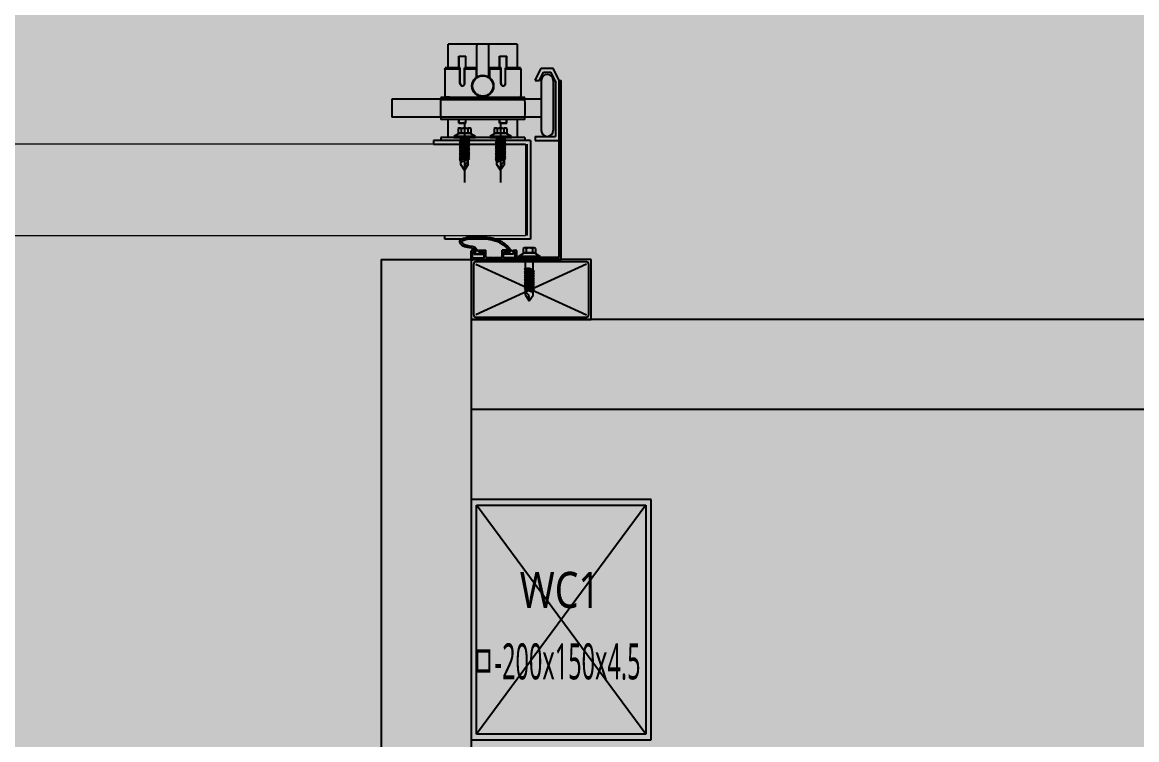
# Model space of a CAD drawing. Header units: millimetres. Extents: x -26983 to 60590, y 825 to 42375.
# Drawn here: x 58086.87 to 58105.03, y 17689.53 to 17701.22 of the extents above; entities that cross this region are included whole.
import ezdxf
from ezdxf.enums import TextEntityAlignment as Align

# ---------------------------------------------------------------- set-up
doc = ezdxf.new("R2010")
doc.units = ezdxf.units.MM
doc.header["$LTSCALE"] = 100
doc.header["$MEASUREMENT"] = 0
doc.header["$PDSIZE"] = -10
doc.layers.get('0').update_dxf_attribs({"linetype": 'CONTINUOUS'})
doc.layers.get('Defpoints').update_dxf_attribs({"color": 171, "linetype": 'CONTINUOUS'})
for name, color, linetype in [('254', 254, 'CONTINUOUS'), ('ELE9', 9, 'CONTINUOUS'), ('FIN(패널-T75 글라스울)', 6, 'CONTINUOUS'), ('h COLUMN', 252, 'CONTINUOUS'), ('OVERHEAD DOOR - 1', 4, 'CONTINUOUS'), ('OVERHEAD DOOR - ETC', 252, 'CONTINUOUS'), ('WC', 2, 'CONTINUOUS')]:
    doc.layers.add(name, color=color, linetype=linetype)
doc.styles.add('TE', font='malgun_0.ttf')

# ---------------------------------------------------------------- blocks, each defined once
blk = doc.blocks.new('*U206')
at = {"color": 0, "linetype": 'ByBlock'}
for p, q in [((100, 75), (-100, 75)), ((-100, 75), (-100, -75)), ((100, -75), (100, 75)), ((-95.5, 70.5), (95.5, 70.5)), ((-95.5, -70.5), (-95.5, 70.5)), ((95.5, 70.5), (95.5, -70.5)), ((95.5, -70.5), (-95.5, -70.5)), ((-100, -75), (100, -75))]:
    blk.add_line(p, q, dxfattribs=at)
at = {"layer": 'Defpoints'}
blk.add_point((0, 0), dxfattribs=at)
blk = doc.blocks.new('WC1')
at = {"layer": 'h COLUMN', "ltscale": 0.1}
for p, q in [((70.5, -95.5), (-70.5, 95.5)), ((70.5, 95.5), (-70.5, -95.5))]:
    blk.add_line(p, q, dxfattribs=at)
at = {"layer": 'h COLUMN', "ltscale": 0.1, "rotation": 90}
blk.add_blockref('*U206', (0, 0), dxfattribs=at)
at = {"layer": 'Defpoints', "style": 'TE'}
for s, width, p in [('WC1', 0.8, (-34.44, 24.8)), ('ㅁ-200x150x4.5', 0.5, (-74.29, -34.76))]:
    blk.add_text(s, height=30, dxfattribs=dict(at, width=width)).set_placement(p, align=Align.MIDDLE_LEFT)
blk = doc.blocks.new('지하2층 WC1 2 배치')
at = {"layer": 'WC'}
blk.add_blockref('WC1', (130100, -77700), dxfattribs=at)
blk = doc.blocks.new('A$Cd9954a8d')
at = {"layer": 'OVERHEAD DOOR - ETC'}
h = blk.add_hatch(color=256, dxfattribs=at)
h.dxf.hatch_style = 1
edge = h.paths.add_edge_path()
edge.add_line((7672.7, 172.9), (7670.7, 172.9))
edge.add_spline(control_points=[(7670.7, 172.9), (7671.02, 172.37), (7671.34, 171.84), (7671.7, 171.4)], knot_values=[0, 0, 0, 0, 1.802776, 1.802776, 1.802776, 1.802776], degree=3, periodic=0)
edge.add_line((7671.7, 171.4), (7671.97, 171.19))
edge.add_line((7671.97, 171.19), (7672.45, 170.46))
edge.add_line((7672.45, 170.46), (7673.32, 170.12))
edge.add_line((7673.32, 170.12), (7674.59, 169.71))
edge.add_spline(control_points=[(7674.59, 169.71), (7678.77, 169.22), (7683.67, 168.64), (7684.67, 162.7), (7680.41, 161.17), (7675.79, 160), (7668.04, 159.59), (7662.42, 160.44), (7658.89, 160.97)], knot_values=[0, 0, 0, 0, 10.510022, 12.30215, 15.888405, 21.408051, 27.790202, 38.523805, 38.523805, 38.523805, 38.523805], degree=3, periodic=0)
edge.add_spline(control_points=[(7658.89, 160.97), (7658.87, 160.97), (7655.66, 161.63), (7648.12, 163.96), (7643.1, 169.7), (7640.3, 172.9)], knot_values=[81.368069, 81.368069, 81.368069, 81.368069, 81.427954, 91.382666, 103.911951, 103.911951, 103.911951, 103.911951], degree=3, periodic=0)
edge.add_line((7640.3, 172.9), (7639.7, 172.9))
edge.add_line((7639.7, 172.9), (7639.7, 174.9))
edge.add_line((7639.7, 174.9), (7647.7, 174.9))
edge.add_line((7647.7, 174.9), (7647.7, 172.9))
edge.add_line((7647.7, 172.9), (7642.29, 172.9))
edge.add_spline(control_points=[(7642.29, 172.9), (7642.63, 172.52), (7642.96, 172.14), (7643.3, 171.77)], knot_values=[101.110526, 101.110526, 101.110526, 101.110526, 102.614786, 102.614786, 102.614786, 102.614786], degree=3, periodic=0)
edge.add_line((7643.3, 171.77), (7643.3, 171.4))
edge.add_line((7643.3, 171.4), (7643.64, 171.4))
edge.add_spline(control_points=[(7643.64, 171.4), (7643.73, 171.29), (7643.83, 171.19), (7645.02, 169.9), (7646.13, 168.78), (7647.89, 167.29), (7648.49, 166.82), (7649.72, 165.96), (7650.36, 165.57), (7652.61, 164.36), (7654.36, 163.69), (7657.05, 162.92), (7657.96, 162.7), (7658.96, 162.48), (7659.05, 162.46), (7659.15, 162.44)], knot_values=[81.408921, 81.408921, 81.408921, 81.408921, 81.846453, 81.846453, 86.724969, 86.724969, 89.164228, 89.164228, 91.603486, 91.603486, 97.394899, 97.394899, 100.290605, 100.290605, 100.605478, 100.605478, 100.605478, 100.605478], degree=3, periodic=0)
edge.add_spline(control_points=[(7659.15, 162.44), (7659.95, 162.28), (7660.75, 162.14), (7662.71, 161.84), (7663.88, 161.71), (7665.67, 161.55), (7666.28, 161.51), (7666.9, 161.47)], knot_values=[72.981686, 72.981686, 72.981686, 72.981686, 75.56252, 75.56252, 79.405214, 79.405214, 81.408921, 81.408921, 81.408921, 81.408921], degree=3, periodic=0)
edge.add_spline(control_points=[(7666.9, 161.47), (7667.72, 161.41), (7668.54, 161.36), (7669.44, 161.34), (7669.53, 161.33), (7669.61, 161.33)], knot_values=[24.457688, 24.457688, 24.457688, 24.457688, 26.980257, 26.980257, 27.239597, 27.239597, 27.239597, 27.239597], degree=3, periodic=0)
edge.add_spline(control_points=[(7669.61, 161.33), (7670.49, 161.31), (7671.37, 161.32), (7673.28, 161.41), (7674.31, 161.5), (7676.28, 161.77), (7677.22, 161.96), (7678.68, 162.32), (7679.18, 162.46), (7679.96, 162.69), (7680.22, 162.77), (7680.76, 162.94), (7681.05, 163.03), (7681.58, 163.21), (7681.83, 163.31), (7682.27, 163.5), (7682.46, 163.6), (7682.72, 163.78), (7682.79, 163.86), (7682.84, 163.92), (7682.84, 163.93), (7682.85, 163.95), (7682.85, 163.96), (7682.87, 164.03), (7682.87, 164.13), (7682.85, 164.36), (7682.82, 164.5), (7682.74, 164.76), (7682.69, 164.87), (7682.52, 165.17), (7682.4, 165.32), (7682.06, 165.62), (7681.85, 165.76), (7681.5, 166.65), (7680.87, 166.81), (7680.1, 167.23), (7679.44, 167.55), (7678.4, 167.66), (7677.84, 167.8), (7674.05, 168.29)], knot_values=[0, 0, 0, 0, 2.699013, 2.699013, 5.918469, 5.918469, 9.137924, 9.137924, 10.747652, 10.747652, 11.552515, 11.552515, 12.357379, 12.357379, 13.187027, 13.187027, 14.016674, 14.016674, 14.846322, 14.846322, 15.271824, 15.271824, 15.697327, 15.697327, 16.368626, 16.368626, 17.039926, 17.039926, 17.711225, 17.711225, 18.939482, 18.939482, 20.167739, 20.167739, 21.883718, 21.883718, 23.599698, 23.599698, 24.457688, 24.457688, 24.457688, 24.457688], degree=3, periodic=0)
edge.add_spline(control_points=[(7674.05, 168.29), (7673.47, 168.42), (7672.9, 168.62), (7672, 169.11), (7671.65, 169.36), (7671.16, 169.78), (7671, 169.93), (7670.7, 170.25), (7670.56, 170.42), (7670.18, 170.9), (7669.97, 171.22), (7669.65, 171.73), (7669.53, 171.93), (7668.7, 172.9)], knot_values=[0, 0, 0, 0, 1.654202, 1.654202, 2.776859, 2.776859, 3.338188, 3.338188, 3.899517, 3.899517, 4.888564, 4.888564, 5.545615, 5.545615, 5.545615, 5.545615], degree=3, periodic=0)
edge.add_line((7668.7, 172.9), (7664.7, 172.9))
edge.add_line((7664.7, 172.9), (7664.7, 174.9))
edge.add_line((7664.7, 174.9), (7672.7, 174.9))
edge.add_line((7672.7, 174.9), (7672.7, 172.9))
at = {"layer": 'FIN(패널-T75 글라스울)'}
for p, q in [((7675, 179.2), (7675, 654.2)), ((7750, 179.2), (7750, 654.2)), ((6725, 304.2), (7675, 304.2)), ((6650, 229.2), (7675, 229.2)), ((7750, 179.2), (7675, 179.2))]:
    blk.add_line(p, q, dxfattribs=at)
at = {"layer": 'OVERHEAD DOOR - 1', "lineweight": 0}
for p, q in [((10170.4, 159.2), (7629.6, 159.2)), ((7629.6, 83.2), (7629.6, 159.2)), ((7629.6, 83.2), (10170.4, 83.2))]:
    blk.add_line(p, q, dxfattribs=at)
at = {"layer": 'OVERHEAD DOOR - ETC'}
for p, q in [((7675, 229.2), (7575, 229.2)), ((7575, 229.2), (7575, 179.2)), ((7577, 225.2), (7577, 183.2)), ((7671, 227.2), (7579, 227.2)), ((7579, 183.2), (7671, 225.2)), ((7671, 183.2), (7579, 225.2)), ((7673, 183.2), (7673, 225.2)), ((7675, 179.2), (7675, 229.2)), ((7626.5, 213.65), (7623.35, 208.85)), ((7629.65, 208.85), (7626.5, 213.65)), ((7627.24, 208.67), (7626.5, 213.65)), ((7622.35, 205.37), (7623.35, 206.18)), ((7623.35, 205.78), (7622.35, 205.37)), ((7622.35, 205.37), (7630.65, 201.96)), ((7622.35, 205.37), (7630.65, 201.96)), ((7623.35, 205.37), (7622.35, 205.37)), ((7622.35, 205.37), (7623.35, 204.57)), ((7622.35, 203.54), (7623.35, 204.34)), ((7623.35, 208.85), (7623.35, 205.37)), ((7623.35, 206.8), (7627.64, 205)), ((7629.65, 202.76), (7623.35, 205.37)), ((7623.35, 204.57), (7623.35, 203.54)), ((7623.35, 204.57), (7629.65, 201.96)), ((7629.65, 206.17), (7627.24, 208.67)), ((7627.64, 205), (7629.65, 206.17)), ((7627.65, 205.03), (7630.65, 203.79)), ((7627.65, 205.03), (7630.65, 203.79)), ((7628.65, 205.03), (7627.65, 205.03)), ((7627.65, 205.03), (7628.65, 204.22)), ((7629.65, 204.59), (7628.65, 205.03)), ((7628.65, 204.22), (7629.65, 203.79)), ((7629.65, 208.85), (7629.65, 204.59)), ((7630.65, 203.79), (7629.65, 204.59)), ((7623.35, 203.94), (7622.35, 203.54)), ((7622.35, 203.54), (7630.65, 200.12)), ((7622.35, 203.54), (7630.65, 200.12)), ((7623.35, 203.54), (7622.35, 203.54)), ((7622.35, 203.54), (7623.35, 202.74)), ((7622.35, 201.71), (7623.35, 202.51)), ((7623.35, 202.11), (7622.35, 201.71)), ((7622.35, 201.71), (7630.65, 198.29)), ((7622.35, 201.71), (7630.65, 198.29)), ((7623.35, 201.71), (7622.35, 201.71)), ((7622.35, 201.71), (7623.35, 200.9)), ((7622.35, 199.87), (7623.35, 200.68)), ((7623.35, 200.28), (7622.35, 199.87)), ((7622.35, 199.87), (7630.65, 196.46)), ((7622.35, 199.87), (7630.65, 196.46)), ((7623.35, 199.87), (7622.35, 199.87)), ((7622.35, 199.87), (7623.35, 199.07)), ((7622.35, 198.04), (7623.35, 198.85)), ((7623.35, 198.44), (7622.35, 198.04)), ((7622.35, 198.04), (7630.65, 194.62)), ((7622.35, 198.04), (7630.65, 194.62)), ((7623.35, 198.04), (7622.35, 198.04)), ((7622.35, 198.04), (7623.35, 197.24)), ((7622.35, 196.21), (7623.35, 197.01)), ((7623.35, 196.61), (7622.35, 196.21)), ((7622.35, 196.21), (7630.65, 192.79)), ((7622.35, 196.21), (7630.65, 192.79)), ((7623.35, 196.21), (7622.35, 196.21)), ((7622.35, 196.21), (7623.35, 195.4)), ((7622.35, 194.38), (7623.35, 195.18)), ((7629.65, 200.93), (7623.35, 203.54)), ((7623.35, 202.74), (7623.35, 201.71)), ((7623.35, 202.74), (7629.65, 200.12)), ((7629.65, 199.09), (7623.35, 201.71)), ((7623.35, 200.9), (7623.35, 199.87)), ((7623.35, 200.9), (7629.65, 198.29)), ((7629.65, 197.26), (7623.35, 199.87)), ((7623.35, 199.07), (7623.35, 198.04)), ((7623.35, 199.07), (7629.65, 196.46)), ((7629.65, 195.43), (7623.35, 198.04)), ((7623.35, 197.24), (7623.35, 196.21)), ((7623.35, 197.24), (7629.65, 194.62)), ((7629.65, 193.6), (7623.35, 196.21)), ((7623.35, 195.4), (7623.35, 194.38)), ((7623.35, 195.4), (7629.65, 192.79)), ((7629.65, 203.79), (7629.65, 202.76)), ((7629.65, 203.79), (7630.65, 203.79)), ((7629.65, 203.39), (7630.65, 203.79)), ((7630.65, 203.79), (7629.65, 202.99)), ((7630.65, 201.96), (7629.65, 202.76)), ((7629.65, 201.96), (7629.65, 200.93)), ((7629.65, 201.55), (7630.65, 201.96)), ((7630.65, 201.96), (7629.65, 201.15)), ((7629.65, 201.96), (7630.65, 201.96)), ((7630.65, 200.12), (7629.65, 200.93)), ((7629.65, 200.12), (7629.65, 199.09)), ((7629.65, 199.72), (7630.65, 200.12)), ((7630.65, 200.12), (7629.65, 199.32)), ((7629.65, 200.12), (7630.65, 200.12)), ((7630.65, 198.29), (7629.65, 199.09)), ((7629.65, 198.29), (7629.65, 197.26)), ((7629.65, 198.29), (7630.65, 198.29)), ((7629.65, 197.89), (7630.65, 198.29)), ((7630.65, 198.29), (7629.65, 197.49)), ((7630.65, 196.46), (7629.65, 197.26)), ((7629.65, 196.46), (7629.65, 195.43)), ((7629.65, 196.06), (7630.65, 196.46)), ((7630.65, 196.46), (7629.65, 195.65)), ((7629.65, 196.46), (7630.65, 196.46)), ((7630.65, 194.62), (7629.65, 195.43)), ((7623.35, 194.78), (7622.35, 194.38)), ((7622.35, 194.38), (7630.65, 190.96)), ((7622.35, 194.38), (7630.65, 190.96)), ((7623.35, 194.38), (7622.35, 194.38)), ((7622.35, 194.38), (7623.35, 193.57)), ((7622.35, 192.54), (7623.35, 193.35)), ((7623.35, 192.94), (7622.35, 192.54)), ((7622.35, 192.54), (7630.65, 189.13)), ((7622.35, 192.54), (7630.65, 189.13)), ((7623.35, 192.54), (7622.35, 192.54)), ((7622.35, 192.54), (7623.35, 191.74)), ((7622.35, 190.71), (7623.35, 191.51)), ((7623.35, 191.11), (7622.35, 190.71)), ((7622.35, 190.71), (7630.65, 187.29)), ((7622.35, 190.71), (7630.65, 187.29)), ((7623.35, 190.71), (7622.35, 190.71)), ((7622.35, 190.71), (7623.35, 189.91)), ((7622.35, 188.88), (7623.35, 189.68)), ((7623.35, 189.28), (7622.35, 188.88)), ((7622.35, 188.88), (7628.26, 186.48)), ((7623.35, 188.88), (7622.35, 188.88)), ((7622.35, 188.88), (7623.35, 188.07)), ((7629.65, 191.76), (7623.35, 194.38)), ((7623.35, 193.57), (7623.35, 192.54)), ((7623.35, 193.57), (7629.65, 190.96)), ((7629.65, 189.93), (7623.35, 192.54)), ((7623.35, 191.74), (7623.35, 190.71)), ((7623.35, 191.74), (7629.65, 189.13)), ((7629.65, 188.1), (7623.35, 190.71)), ((7623.35, 189.91), (7623.35, 188.88)), ((7623.35, 189.91), (7629.65, 187.29)), ((7629.14, 186.48), (7623.35, 188.88)), ((7623.35, 188.07), (7623.35, 179.2)), ((7623.35, 188.07), (7627.2, 186.48)), ((7629.65, 194.62), (7629.65, 193.6)), ((7629.65, 194.22), (7630.65, 194.62)), ((7630.65, 194.62), (7629.65, 193.82)), ((7629.65, 194.62), (7630.65, 194.62)), ((7630.65, 192.79), (7629.65, 193.6)), ((7629.65, 192.79), (7629.65, 191.76)), ((7629.65, 192.39), (7630.65, 192.79)), ((7630.65, 192.79), (7629.65, 191.99)), ((7629.65, 192.79), (7630.65, 192.79)), ((7630.65, 190.96), (7629.65, 191.76)), ((7629.65, 190.96), (7629.65, 189.93)), ((7629.65, 190.56), (7630.65, 190.96)), ((7630.65, 190.96), (7629.65, 190.15)), ((7629.65, 190.96), (7630.65, 190.96)), ((7630.65, 189.13), (7629.65, 189.93)), ((7629.65, 189.13), (7629.65, 188.1)), ((7629.65, 188.72), (7630.65, 189.13)), ((7630.65, 189.13), (7629.65, 188.32)), ((7629.65, 189.13), (7630.65, 189.13)), ((7630.65, 187.29), (7629.65, 188.1)), ((7629.65, 187.29), (7629.65, 179.2)), ((7629.65, 186.89), (7630.65, 187.29)), ((7630.65, 187.29), (7629.65, 186.49)), ((7629.65, 187.29), (7630.65, 187.29)), ((7575, 179.2), (7675, 179.2)), ((7579, 181.2), (7671, 181.2)), ((7647.96, 179.2), (7600, 179.2)), ((7600, 179.2), (7600, 30)), ((7601.6, 177.6), (7601.6, 30)), ((7601.6, 177.6), (7638.5, 177.6)), ((7617.5, 176.8), (7617.5, 177.6)), ((7617.5, 177.6), (7635.5, 177.6)), ((7635.5, 176.8), (7617.5, 176.8)), ((7622.2, 173.8), (7617.5, 176.8)), ((7617.5, 176.8), (7635.5, 176.8)), ((7635.5, 176.8), (7630.8, 173.8)), ((7635.5, 177.6), (7635.5, 176.8)), ((7637, 179.2), (7637, 172.4)), ((7637, 179.2), (7637.44, 179.2)), ((7638.3, 177.9), (7638.3, 172.9)), ((7638.3, 177.9), (7647.9, 177.9)), ((7638.5, 177.6), (7638.5, 179.2)), ((7673.44, 179.2), (7638.56, 179.2)), ((7647.9, 177.9), (7647.9, 172.9)), ((7649.2, 176.9), (7649.2, 171.4)), ((7650.2, 177.9), (7655.5, 177.9)), ((7655.5, 177.9), (7656, 178.2)), ((7656, 178.2), (7656.5, 177.9)), ((7656.5, 177.9), (7661.8, 177.9)), ((7662.8, 176.9), (7662.8, 171.4)), ((7664.1, 177.9), (7664.1, 172.9)), ((7673.7, 177.9), (7664.1, 177.9)), ((7673.7, 177.9), (7673.7, 172.9)), ((7675, 179.2), (7674.56, 179.2)), ((7675, 179.2), (7675, 172.4)), ((7621.25, 173.8), (7631.75, 173.8)), ((7621.25, 170.1), (7621.25, 173.8)), ((7630.8, 173.8), (7622.2, 173.8)), ((7622.43, 169.6), (7630.57, 169.6)), ((7623.79, 170.1), (7623.79, 173.8)), ((7629.22, 170.1), (7629.22, 173.8)), ((7631.75, 170.1), (7631.75, 173.8)), ((7640.3, 171.4), (7638, 171.4)), ((7640.3, 172.9), (7638.3, 172.9)), ((7639.7, 174.9), (7647.7, 174.9)), ((7639.7, 174.9), (7639.7, 172.9)), ((7639.7, 172.9), (7639.7, 174.9)), ((7639.7, 174.9), (7647.7, 174.9)), ((7639.7, 172.9), (7639.7, 174.9)), ((7639.7, 174.9), (7647.7, 174.9)), ((7640.3, 172.9), (7639.7, 172.9)), ((7640.3, 172.9), (7639.7, 172.9)), ((7640.3, 172.9), (7639.7, 172.9)), ((7640.3, 172.9), (7640.3, 171.4)), ((7647.7, 172.9), (7642.29, 172.9)), ((7647.7, 172.9), (7642.29, 172.9)), ((7647.7, 172.9), (7642.29, 172.9)), ((7643.3, 172.9), (7647.9, 172.9)), ((7643.3, 172.9), (7643.3, 171.4)), ((7643.3, 171.77), (7643.3, 171.4)), ((7643.3, 171.77), (7643.3, 171.4)), ((7643.3, 171.4), (7649.2, 171.4)), ((7643.3, 171.4), (7643.64, 171.4)), ((7643.3, 171.4), (7643.64, 171.4)), ((7647.7, 174.9), (7647.7, 172.9)), ((7647.7, 174.9), (7647.7, 172.9)), ((7647.7, 174.9), (7647.7, 172.9)), ((7668.7, 171.4), (7662.8, 171.4)), ((7668.7, 172.9), (7664.1, 172.9)), ((7672.7, 174.9), (7664.7, 174.9)), ((7664.7, 174.9), (7664.7, 172.9)), ((7664.7, 174.9), (7672.7, 174.9)), ((7664.7, 172.9), (7664.7, 174.9)), ((7664.7, 174.9), (7672.7, 174.9)), ((7664.7, 172.9), (7664.7, 174.9)), ((7664.7, 172.9), (7668.7, 172.9)), ((7668.7, 172.9), (7664.7, 172.9)), ((7668.7, 172.9), (7664.7, 172.9)), ((7668.7, 172.9), (7668.7, 171.4)), ((7670.7, 172.9), (7672.7, 172.9)), ((7672.7, 172.9), (7670.7, 172.9)), ((7672.7, 172.9), (7670.7, 172.9)), ((7671.7, 172.9), (7673.7, 172.9)), ((7671.7, 172.9), (7671.7, 171.4)), ((7671.7, 171.4), (7674, 171.4)), ((7671.97, 171.19), (7671.7, 171.4)), ((7672.45, 170.46), (7671.97, 171.19)), ((7673.32, 170.12), (7672.45, 170.46)), ((7672.7, 174.9), (7672.7, 172.9)), ((7672.7, 174.9), (7672.7, 172.9)), ((7672.7, 174.9), (7672.7, 172.9)), ((7674.59, 169.71), (7673.32, 170.12)), ((7625.4, 80), (7625.4, 162.4)), ((7625.4, 162.4), (7696.79, 162.4)), ((7628.6, 83.2), (7628.6, 159.2)), ((7696.79, 162.4), (7696.79, 159.2)), ((7601.6, 30), (7601.6, 114.26)), ((7650.45, 64.7), (7650.45, 115.05)), ((7680.45, 64.7), (7680.45, 115.05)), ((7647.3, 100.07), (7650.45, 104.87)), ((7649.72, 99.89), (7650.45, 104.87)), ((7650.45, 104.87), (7653.6, 100.07)), ((7677.3, 100.07), (7680.45, 104.87)), ((7679.72, 99.89), (7680.45, 104.87)), ((7680.45, 104.87), (7683.6, 100.07)), ((7654.6, 96.6), (7646.3, 93.18)), ((7654.6, 96.6), (7646.3, 93.18)), ((7649.31, 96.25), (7646.3, 95.01)), ((7649.31, 96.25), (7646.3, 95.01)), ((7646.3, 95.01), (7647.3, 95.81)), ((7647.3, 94.61), (7646.3, 95.01)), ((7646.3, 95.01), (7647.3, 94.21)), ((7647.3, 95.01), (7646.3, 95.01)), ((7654.6, 94.76), (7646.3, 91.34)), ((7654.6, 94.76), (7646.3, 91.34)), ((7646.3, 93.18), (7647.3, 93.98)), ((7647.3, 92.78), (7646.3, 93.18)), ((7646.3, 93.18), (7647.3, 92.37)), ((7647.3, 93.18), (7646.3, 93.18)), ((7654.6, 92.93), (7646.3, 89.51)), ((7654.6, 92.93), (7646.3, 89.51)), ((7647.3, 100.07), (7647.3, 95.81)), ((7647.3, 97.39), (7649.72, 99.89)), ((7649.32, 96.22), (7647.3, 97.39)), ((7647.3, 93.98), (7653.6, 96.6)), ((7647.3, 95.81), (7648.31, 96.25)), ((7653.6, 95.79), (7647.3, 93.18)), ((7648.31, 95.45), (7647.3, 95.01)), ((7647.3, 95.01), (7647.3, 93.98)), ((7647.3, 92.15), (7653.6, 94.76)), ((7653.6, 93.96), (7647.3, 91.34)), ((7647.3, 93.18), (7647.3, 92.15)), ((7647.3, 90.32), (7653.6, 92.93)), ((7648.31, 96.25), (7649.31, 96.25)), ((7649.31, 96.25), (7648.31, 95.45)), ((7653.6, 98.03), (7649.32, 96.22)), ((7653.6, 100.07), (7653.6, 96.6)), ((7654.6, 96.6), (7653.6, 97.4)), ((7653.6, 97), (7654.6, 96.6)), ((7653.6, 96.6), (7654.6, 96.6)), ((7654.6, 96.6), (7653.6, 95.79)), ((7653.6, 95.79), (7653.6, 94.76)), ((7654.6, 94.76), (7653.6, 95.57)), ((7653.6, 95.16), (7654.6, 94.76)), ((7653.6, 94.76), (7654.6, 94.76)), ((7654.6, 94.76), (7653.6, 93.96)), ((7653.6, 93.96), (7653.6, 92.93)), ((7654.6, 92.93), (7653.6, 93.73)), ((7653.6, 93.33), (7654.6, 92.93)), ((7653.6, 92.93), (7654.6, 92.93)), ((7654.6, 92.93), (7653.6, 92.12)), ((7684.6, 96.6), (7676.3, 93.18)), ((7684.6, 96.6), (7676.3, 93.18)), ((7679.31, 96.25), (7676.3, 95.01)), ((7679.31, 96.25), (7676.3, 95.01)), ((7676.3, 95.01), (7677.3, 95.81)), ((7677.3, 94.61), (7676.3, 95.01)), ((7676.3, 95.01), (7677.3, 94.21)), ((7677.3, 95.01), (7676.3, 95.01)), ((7684.6, 94.76), (7676.3, 91.34)), ((7684.6, 94.76), (7676.3, 91.34)), ((7676.3, 93.18), (7677.3, 93.98)), ((7677.3, 92.78), (7676.3, 93.18)), ((7676.3, 93.18), (7677.3, 92.37)), ((7677.3, 93.18), (7676.3, 93.18)), ((7684.6, 92.93), (7676.3, 89.51)), ((7684.6, 92.93), (7676.3, 89.51)), ((7677.3, 100.07), (7677.3, 95.81)), ((7677.3, 97.39), (7679.72, 99.89)), ((7679.32, 96.22), (7677.3, 97.39)), ((7677.3, 93.98), (7683.6, 96.6)), ((7677.3, 95.81), (7678.31, 96.25)), ((7683.6, 95.79), (7677.3, 93.18)), ((7678.31, 95.45), (7677.3, 95.01)), ((7677.3, 95.01), (7677.3, 93.98)), ((7677.3, 92.15), (7683.6, 94.76)), ((7683.6, 93.96), (7677.3, 91.34)), ((7677.3, 93.18), (7677.3, 92.15)), ((7677.3, 90.32), (7683.6, 92.93)), ((7678.31, 96.25), (7679.31, 96.25)), ((7679.31, 96.25), (7678.31, 95.45)), ((7683.6, 98.03), (7679.32, 96.22)), ((7683.6, 100.07), (7683.6, 96.6)), ((7684.6, 96.6), (7683.6, 97.4)), ((7683.6, 97), (7684.6, 96.6)), ((7683.6, 96.6), (7684.6, 96.6)), ((7684.6, 96.6), (7683.6, 95.79)), ((7683.6, 95.79), (7683.6, 94.76)), ((7684.6, 94.76), (7683.6, 95.57)), ((7683.6, 95.16), (7684.6, 94.76)), ((7683.6, 94.76), (7684.6, 94.76)), ((7684.6, 94.76), (7683.6, 93.96)), ((7683.6, 93.96), (7683.6, 92.93)), ((7684.6, 92.93), (7683.6, 93.73)), ((7683.6, 93.33), (7684.6, 92.93)), ((7683.6, 92.93), (7684.6, 92.93)), ((7684.6, 92.93), (7683.6, 92.12)), ((7646.3, 91.34), (7647.3, 92.15)), ((7647.3, 90.94), (7646.3, 91.34)), ((7646.3, 91.34), (7647.3, 90.54)), ((7647.3, 91.34), (7646.3, 91.34)), ((7654.6, 91.1), (7646.3, 87.68)), ((7654.6, 91.1), (7646.3, 87.68)), ((7646.3, 89.51), (7647.3, 90.32)), ((7647.3, 89.11), (7646.3, 89.51)), ((7646.3, 89.51), (7647.3, 88.71)), ((7647.3, 89.51), (7646.3, 89.51)), ((7654.6, 89.26), (7646.3, 85.85)), ((7654.6, 89.26), (7646.3, 85.85)), ((7646.3, 87.68), (7647.3, 88.48)), ((7647.3, 87.28), (7646.3, 87.68)), ((7646.3, 87.68), (7647.3, 86.87)), ((7647.3, 87.68), (7646.3, 87.68)), ((7654.6, 87.43), (7646.3, 84.01)), ((7654.6, 87.43), (7646.3, 84.01)), ((7646.3, 85.85), (7647.3, 86.65)), ((7647.3, 85.44), (7646.3, 85.85)), ((7646.3, 85.85), (7647.3, 85.04)), ((7647.3, 85.85), (7646.3, 85.85)), ((7654.6, 85.6), (7646.3, 82.18)), ((7654.6, 85.6), (7646.3, 82.18)), ((7646.3, 84.01), (7647.3, 84.82)), ((7647.3, 83.61), (7646.3, 84.01)), ((7646.3, 84.01), (7647.3, 83.21)), ((7647.3, 84.01), (7646.3, 84.01)), ((7654.6, 83.76), (7646.3, 80.35)), ((7654.6, 83.76), (7646.3, 80.35)), ((7653.6, 92.12), (7647.3, 89.51)), ((7647.3, 91.34), (7647.3, 90.32)), ((7647.3, 88.48), (7653.6, 91.1)), ((7653.6, 90.29), (7647.3, 87.68)), ((7647.3, 89.51), (7647.3, 88.48)), ((7647.3, 86.65), (7653.6, 89.26)), ((7653.6, 88.46), (7647.3, 85.85)), ((7647.3, 87.68), (7647.3, 86.65)), ((7647.3, 84.82), (7653.6, 87.43)), ((7653.6, 86.63), (7647.3, 84.01)), ((7647.3, 85.85), (7647.3, 84.82)), ((7647.3, 82.98), (7653.6, 85.6)), ((7653.6, 84.79), (7647.3, 82.18)), ((7647.3, 84.01), (7647.3, 82.98)), ((7647.3, 81.15), (7653.6, 83.76)), ((7653.6, 92.12), (7653.6, 91.1)), ((7654.6, 91.1), (7653.6, 91.9)), ((7653.6, 91.5), (7654.6, 91.1)), ((7653.6, 91.1), (7654.6, 91.1)), ((7654.6, 91.1), (7653.6, 90.29)), ((7653.6, 90.29), (7653.6, 89.26)), ((7654.6, 89.26), (7653.6, 90.07)), ((7653.6, 89.67), (7654.6, 89.26)), ((7653.6, 89.26), (7654.6, 89.26)), ((7654.6, 89.26), (7653.6, 88.46)), ((7653.6, 88.46), (7653.6, 87.43)), ((7654.6, 87.43), (7653.6, 88.23)), ((7653.6, 87.83), (7654.6, 87.43)), ((7653.6, 87.43), (7654.6, 87.43)), ((7654.6, 87.43), (7653.6, 86.63)), ((7653.6, 86.63), (7653.6, 85.6)), ((7654.6, 85.6), (7653.6, 86.4)), ((7653.6, 86), (7654.6, 85.6)), ((7653.6, 85.6), (7654.6, 85.6)), ((7654.6, 85.6), (7653.6, 84.79)), ((7653.6, 84.79), (7653.6, 83.76)), ((7654.6, 83.76), (7653.6, 84.57)), ((7653.6, 84.17), (7654.6, 83.76)), ((7653.6, 83.76), (7654.6, 83.76)), ((7654.6, 83.76), (7653.6, 82.96)), ((7676.3, 91.34), (7677.3, 92.15)), ((7677.3, 90.94), (7676.3, 91.34)), ((7676.3, 91.34), (7677.3, 90.54)), ((7677.3, 91.34), (7676.3, 91.34)), ((7684.6, 91.1), (7676.3, 87.68)), ((7684.6, 91.1), (7676.3, 87.68)), ((7676.3, 89.51), (7677.3, 90.32)), ((7677.3, 89.11), (7676.3, 89.51)), ((7676.3, 89.51), (7677.3, 88.71)), ((7677.3, 89.51), (7676.3, 89.51)), ((7684.6, 89.26), (7676.3, 85.85)), ((7684.6, 89.26), (7676.3, 85.85)), ((7676.3, 87.68), (7677.3, 88.48)), ((7677.3, 87.28), (7676.3, 87.68)), ((7676.3, 87.68), (7677.3, 86.87)), ((7677.3, 87.68), (7676.3, 87.68)), ((7684.6, 87.43), (7676.3, 84.01)), ((7684.6, 87.43), (7676.3, 84.01)), ((7676.3, 85.85), (7677.3, 86.65)), ((7677.3, 85.44), (7676.3, 85.85)), ((7676.3, 85.85), (7677.3, 85.04)), ((7677.3, 85.85), (7676.3, 85.85)), ((7684.6, 85.6), (7676.3, 82.18)), ((7684.6, 85.6), (7676.3, 82.18)), ((7676.3, 84.01), (7677.3, 84.82)), ((7677.3, 83.61), (7676.3, 84.01)), ((7676.3, 84.01), (7677.3, 83.21)), ((7677.3, 84.01), (7676.3, 84.01)), ((7684.6, 83.76), (7676.3, 80.35)), ((7684.6, 83.76), (7676.3, 80.35)), ((7683.6, 92.12), (7677.3, 89.51)), ((7677.3, 91.34), (7677.3, 90.32)), ((7677.3, 88.48), (7683.6, 91.1)), ((7683.6, 90.29), (7677.3, 87.68)), ((7677.3, 89.51), (7677.3, 88.48)), ((7677.3, 86.65), (7683.6, 89.26)), ((7683.6, 88.46), (7677.3, 85.85)), ((7677.3, 87.68), (7677.3, 86.65)), ((7677.3, 84.82), (7683.6, 87.43)), ((7683.6, 86.63), (7677.3, 84.01)), ((7677.3, 85.85), (7677.3, 84.82)), ((7677.3, 82.98), (7683.6, 85.6)), ((7683.6, 84.79), (7677.3, 82.18)), ((7677.3, 84.01), (7677.3, 82.98)), ((7677.3, 81.15), (7683.6, 83.76)), ((7683.6, 92.12), (7683.6, 91.1)), ((7684.6, 91.1), (7683.6, 91.9)), ((7683.6, 91.5), (7684.6, 91.1)), ((7683.6, 91.1), (7684.6, 91.1)), ((7684.6, 91.1), (7683.6, 90.29)), ((7683.6, 90.29), (7683.6, 89.26)), ((7684.6, 89.26), (7683.6, 90.07)), ((7683.6, 89.67), (7684.6, 89.26)), ((7683.6, 89.26), (7684.6, 89.26)), ((7684.6, 89.26), (7683.6, 88.46)), ((7683.6, 88.46), (7683.6, 87.43)), ((7684.6, 87.43), (7683.6, 88.23)), ((7683.6, 87.83), (7684.6, 87.43)), ((7683.6, 87.43), (7684.6, 87.43)), ((7684.6, 87.43), (7683.6, 86.63)), ((7683.6, 86.63), (7683.6, 85.6)), ((7684.6, 85.6), (7683.6, 86.4)), ((7683.6, 86), (7684.6, 85.6)), ((7683.6, 85.6), (7684.6, 85.6)), ((7684.6, 85.6), (7683.6, 84.79)), ((7683.6, 84.79), (7683.6, 83.76)), ((7684.6, 83.76), (7683.6, 84.57)), ((7683.6, 84.17), (7684.6, 83.76)), ((7683.6, 83.76), (7684.6, 83.76)), ((7684.6, 83.76), (7683.6, 82.96)), ((7621.6, 80), (7601.6, 80)), ((7621.6, 76.8), (7604.8, 76.8)), ((7604.8, 30.75), (7604.8, 76.8)), ((7621.6, 76.8), (7621.6, 80)), ((7625.4, 80), (7706.25, 80)), ((7706.25, 83.2), (7629.6, 83.2)), ((7630.25, 80), (7700.25, 80)), ((7630.25, 77.7), (7630.25, 80)), ((7630.25, 77.7), (7700.25, 77.7)), ((7636.5, 77.7), (7636.5, 76.7)), ((7636.5, 62.7), (7636.5, 76.7)), ((7659.45, 77.7), (7641.45, 77.7)), ((7641.45, 77.7), (7641.45, 76.9)), ((7659.45, 76.9), (7641.45, 76.9)), ((7641.45, 76.9), (7646.15, 73.9)), ((7641.45, 76.9), (7659.45, 76.9)), ((7646.3, 82.18), (7647.3, 82.98)), ((7647.3, 81.78), (7646.3, 82.18)), ((7646.3, 82.18), (7647.3, 81.38)), ((7647.3, 82.18), (7646.3, 82.18)), ((7654.6, 81.93), (7646.3, 78.51)), ((7654.6, 81.93), (7646.3, 78.51)), ((7646.3, 80.35), (7647.3, 81.15)), ((7647.3, 79.94), (7646.3, 80.35)), ((7646.3, 80.35), (7647.3, 79.54)), ((7647.3, 80.35), (7646.3, 80.35)), ((7646.3, 78.51), (7647.3, 79.32)), ((7647.3, 78.11), (7646.3, 78.51)), ((7646.3, 78.51), (7647.3, 77.71)), ((7647.3, 78.51), (7646.3, 78.51)), ((7653.6, 82.96), (7647.3, 80.35)), ((7647.3, 82.18), (7647.3, 81.15)), ((7647.3, 79.32), (7653.6, 81.93)), ((7653.6, 81.13), (7647.3, 78.51)), ((7647.3, 80.35), (7647.3, 79.32)), ((7647.3, 78.51), (7647.3, 77.7)), ((7647.82, 77.7), (7653.6, 80.1)), ((7654.6, 80.1), (7648.7, 77.7)), ((7653.6, 79.29), (7649.76, 77.7)), ((7653.6, 82.96), (7653.6, 81.93)), ((7654.6, 81.93), (7653.6, 82.74)), ((7653.6, 82.33), (7654.6, 81.93)), ((7653.6, 81.93), (7654.6, 81.93)), ((7654.6, 81.93), (7653.6, 81.13)), ((7653.6, 81.13), (7653.6, 80.1)), ((7654.6, 80.1), (7653.6, 80.9)), ((7653.6, 80.5), (7654.6, 80.1)), ((7653.6, 80.1), (7654.6, 80.1)), ((7654.6, 80.1), (7653.6, 79.29)), ((7653.6, 79.29), (7653.6, 77.7)), ((7654.75, 73.9), (7659.45, 76.9)), ((7659.45, 76.9), (7659.45, 77.7)), ((7689.45, 77.7), (7671.45, 77.7)), ((7671.45, 77.7), (7671.45, 76.9)), ((7689.45, 76.9), (7671.45, 76.9)), ((7671.45, 76.9), (7676.15, 73.9)), ((7671.45, 76.9), (7689.45, 76.9)), ((7676.3, 82.18), (7677.3, 82.98)), ((7677.3, 81.78), (7676.3, 82.18)), ((7676.3, 82.18), (7677.3, 81.38)), ((7677.3, 82.18), (7676.3, 82.18)), ((7684.6, 81.93), (7676.3, 78.51)), ((7684.6, 81.93), (7676.3, 78.51)), ((7676.3, 80.35), (7677.3, 81.15)), ((7677.3, 79.94), (7676.3, 80.35)), ((7676.3, 80.35), (7677.3, 79.54)), ((7677.3, 80.35), (7676.3, 80.35)), ((7676.3, 78.51), (7677.3, 79.32)), ((7677.3, 78.11), (7676.3, 78.51)), ((7676.3, 78.51), (7677.3, 77.71)), ((7677.3, 78.51), (7676.3, 78.51)), ((7683.6, 82.96), (7677.3, 80.35)), ((7677.3, 82.18), (7677.3, 81.15)), ((7677.3, 79.32), (7683.6, 81.93)), ((7683.6, 81.13), (7677.3, 78.51)), ((7677.3, 80.35), (7677.3, 79.32)), ((7677.3, 78.51), (7677.3, 77.7)), ((7677.82, 77.7), (7683.6, 80.1)), ((7684.6, 80.1), (7678.7, 77.7)), ((7683.6, 79.29), (7679.76, 77.7)), ((7683.6, 82.96), (7683.6, 81.93)), ((7684.6, 81.93), (7683.6, 82.74)), ((7683.6, 82.33), (7684.6, 81.93)), ((7683.6, 81.93), (7684.6, 81.93)), ((7684.6, 81.93), (7683.6, 81.13)), ((7683.6, 81.13), (7683.6, 80.1)), ((7684.6, 80.1), (7683.6, 80.9)), ((7683.6, 80.5), (7684.6, 80.1)), ((7683.6, 80.1), (7684.6, 80.1)), ((7684.6, 80.1), (7683.6, 79.29)), ((7683.6, 79.29), (7683.6, 77.7)), ((7684.75, 73.9), (7689.45, 76.9)), ((7689.45, 76.9), (7689.45, 77.7)), ((7694, 77.7), (7694, 62.7)), ((7694, 77.7), (7694, 76.7)), ((7700.25, 77.7), (7700.25, 80)), ((7706.25, 80), (7706.25, 83.2)), ((7606.6, 30), (7606.6, 71.7)), ((7616.6, 30), (7616.6, 71.7)), ((7645.2, 70.2), (7645.2, 73.9)), ((7655.7, 73.9), (7645.2, 73.9)), ((7651.25, 65.7), (7645.25, 65.7)), ((7645.25, 65.7), (7645.25, 62.7)), ((7651, 65.45), (7645.5, 65.45)), ((7645.5, 65.45), (7645.5, 62.7)), ((7646.15, 73.9), (7654.75, 73.9)), ((7654.53, 69.7), (7646.38, 69.7)), ((7647.74, 70.2), (7647.74, 73.9)), ((7651, 65.45), (7651, 62.7)), ((7651.25, 65.7), (7651.25, 62.7)), ((7653.17, 70.2), (7653.17, 73.9)), ((7655.7, 70.2), (7655.7, 73.9)), ((7675.2, 70.2), (7675.2, 73.9)), ((7685.7, 73.9), (7675.2, 73.9)), ((7676.15, 73.9), (7684.75, 73.9)), ((7684.53, 69.7), (7676.38, 69.7)), ((7677.74, 70.2), (7677.74, 73.9)), ((7685.25, 65.7), (7679.25, 65.7)), ((7679.25, 65.7), (7679.25, 62.7)), ((7685, 65.45), (7679.5, 65.45)), ((7679.5, 65.45), (7679.5, 62.7)), ((7683.17, 70.2), (7683.17, 73.9)), ((7685, 65.45), (7685, 62.7)), ((7685.25, 65.7), (7685.25, 62.7)), ((7685.7, 70.2), (7685.7, 73.9)), ((7616.6, 60.7), (7626.4, 60.7)), ((7617.95, 60.7), (7630.65, 60.7)), ((7630.25, 62.7), (7700.25, 62.7)), ((7630.25, 60.7), (7700.25, 60.7)), ((7630.65, 60.7), (7700.25, 60.7)), ((7700.25, 60.7), (7740.92, 60.7)), ((7740.92, 45.7), (7740.92, 60.7)), ((7616.6, 45.7), (7626.4, 45.7)), ((7617.95, 45.7), (7630.65, 45.7)), ((7630.25, 46.2), (7700.25, 46.2)), ((7630.25, 44.2), (7700.25, 44.2)), ((7630.65, 45.7), (7700.25, 45.7)), ((7633.5, 20.7), (7633.5, 42.78)), ((7640.93, 44.2), (7634.26, 43.75)), ((7636.5, 44.08), (7636.5, 44.2)), ((7689.58, 44.2), (7696.25, 43.75)), ((7694, 44.08), (7694, 44.2)), ((7697, 20.7), (7697, 42.78)), ((7700.25, 45.7), (7740.92, 45.7)), ((7601.6, 30), (7600, 30)), ((7601.6, 30), (7606.6, 20)), ((7604.8, 30.75), (7608.58, 23.2)), ((7618.03, 30), (7614.63, 23.2)), ((7621.6, 30), (7616.6, 20)), ((7621.6, 30), (7618.03, 30)), ((7646.25, 32.7), (7646.25, 19.7)), ((7646.45, 32.7), (7646.45, 19.7)), ((7650.05, 32.7), (7650.05, 19.7)), ((7650.25, 32.7), (7650.25, 19.7)), ((7680.25, 32.7), (7680.25, 19.7)), ((7680.45, 32.7), (7680.45, 19.7)), ((7684.05, 32.7), (7684.05, 19.7)), ((7684.25, 32.7), (7684.25, 19.7)), ((7616.6, 20), (7606.6, 20)), ((7614.63, 23.2), (7608.58, 23.2)), ((7633.5, 20.7), (7646.45, 20.7)), ((7633.5, 20.7), (7633.97, 19.7)), ((7633.97, 19.7), (7646.45, 19.7)), ((7636.5, 0), (7636.5, 19.7)), ((7645.25, 19.7), (7645.25, 10)), ((7645.5, 19.7), (7645.5, 10.25)), ((7650.05, 20.7), (7659.75, 20.7)), ((7650.05, 19.7), (7659.75, 19.7)), ((7651, 19.7), (7651, 10.25)), ((7651.25, 19.7), (7651.25, 10)), ((7659.75, 19.7), (7659.75, 27.57)), ((7660.25, 27.21), (7660.25, 1)), ((7670.25, 27.21), (7670.25, 1)), ((7670.75, 19.7), (7670.75, 27.57)), ((7670.75, 20.7), (7680.45, 20.7)), ((7670.75, 19.7), (7680.45, 19.7)), ((7679.25, 19.7), (7679.25, 10)), ((7679.5, 19.7), (7679.5, 10.25)), ((7684.05, 20.7), (7697, 20.7)), ((7684.05, 19.7), (7696.53, 19.7)), ((7685, 19.7), (7685, 10.25)), ((7685.25, 19.7), (7685.25, 10)), ((7694, 19.7), (7694, 0)), ((7697, 20.7), (7696.53, 19.7)), ((7651.25, 10), (7645.25, 10)), ((7645.5, 10.25), (7651, 10.25)), ((7685.25, 10), (7679.25, 10)), ((7679.5, 10.25), (7685, 10.25)), ((7636.5, 0), (7694, 0)), ((7661.25, 0), (7669.25, 0))]:
    blk.add_line(p, q, dxfattribs=at)
for radius in [9, 8.5]:
    blk.add_circle((7665.25, 34.7), radius, dxfattribs=at)
for centre, radius, start, end in [((7579, 225.2), 2, 90, 180), ((7671, 225.2), 2, 0, 90), ((7579, 183.2), 2, 180, 270), ((7638, 178.83), 0.671, 33.55838, 146.44162), ((7650.2, 176.9), 1, 90, 180), ((7661.8, 176.9), 1, 0, 90), ((7671, 183.2), 2, 270, 0), ((7674, 178.83), 0.671, 33.55838, 146.44162), ((7622.52, 171.46), 1.86, 226.9662, 313.0338), ((7626.5, 177.21), 7.61, 249.11949, 290.88051), ((7630.49, 171.46), 1.86, 226.9662, 313.0338), ((7638, 172.4), 1, 180, 270), ((7674, 172.4), 1, 270, 0), ((7611.6, 71.7), 5, 0, 180), ((7646.47, 71.56), 1.86, 226.9662, 313.0338), ((7650.45, 77.31), 7.61, 249.11949, 290.88051), ((7654.44, 71.56), 1.86, 226.9662, 313.0338), ((7676.47, 71.56), 1.86, 226.9662, 313.0338), ((7680.45, 77.31), 7.61, 249.11949, 290.88051), ((7684.44, 71.56), 1.86, 226.9662, 313.0338), ((7764.69, 53.45), 134.75, 176.0638, 183.9362), ((7565.82, 53.45), 134.75, 356.0638, 3.9362), ((7634.5, 42.78), 1, 104.09693, 180), ((7696, 42.78), 1, 0, 75.90307), ((7611.6, 30), 5, 180, 0), ((7648.25, 32.7), 2, 90, 180), ((7648.25, 32.7), 1.8, 90, 180), ((7648.25, 32.7), 2, 0, 90), ((7648.25, 32.7), 1.8, 0, 90), ((7682.25, 32.7), 2, 90, 180), ((7682.25, 32.7), 1.8, 90, 180), ((7682.25, 32.7), 2, 0, 90), ((7682.25, 32.7), 1.8, 0, 90), ((7661.25, 1), 1, 180, 270), ((7669.25, 1), 1, 270, 0)]:
    blk.add_arc(centre, radius, start, end, dxfattribs=at)
for points, knots in [([(7658.89, 160.97), (7658.87, 160.97), (7655.66, 161.63), (7648.12, 163.96), (7643.1, 169.7), (7640.3, 172.9)], [81.368069, 81.368069, 81.368069, 81.368069, 81.427954, 91.382666, 103.911951, 103.911951, 103.911951, 103.911951]), ([(7658.89, 160.97), (7658.87, 160.97), (7655.66, 161.63), (7648.12, 163.96), (7643.1, 169.7), (7640.3, 172.9)], [81.368069, 81.368069, 81.368069, 81.368069, 81.427954, 91.382666, 103.911951, 103.911951, 103.911951, 103.911951]), ([(7669.61, 161.33), (7668.06, 161.4), (7666.55, 161.48), (7663.88, 161.71), (7662.71, 161.84), (7660.65, 162.16), (7659.76, 162.31), (7657.96, 162.7), (7657.05, 162.92), (7654.36, 163.69), (7652.61, 164.36), (7650.36, 165.57), (7649.72, 165.96), (7648.49, 166.82), (7647.89, 167.29), (7646.13, 168.78), (7645.02, 169.9), (7643.83, 171.19), (7643.73, 171.29), (7643.64, 171.4)], [70.088544, 70.088544, 70.088544, 70.088544, 74.985393, 74.985393, 78.828087, 78.828087, 81.723794, 81.723794, 84.6195, 84.6195, 90.410913, 90.410913, 92.850171, 92.850171, 95.28943, 95.28943, 100.167946, 100.167946, 100.605478, 100.605478, 100.605478, 100.605478]), ([(7674.59, 169.71), (7678.77, 169.22), (7683.67, 168.64), (7684.67, 162.7), (7680.41, 161.17), (7675.79, 160), (7668.04, 159.59), (7662.42, 160.44), (7658.89, 160.97)], [0, 0, 0, 0, 10.510012, 12.302138, 15.88839, 21.40803, 27.790179, 38.523783, 38.523783, 38.523783, 38.523783]), ([(7674.05, 168.29), (7677.84, 167.8), (7678.4, 167.66), (7679.44, 167.55), (7680.1, 167.23), (7680.87, 166.81), (7681.5, 166.65), (7681.85, 165.76), (7682.06, 165.62), (7682.4, 165.32), (7682.52, 165.17), (7682.69, 164.87), (7682.74, 164.76), (7682.82, 164.5), (7682.85, 164.36), (7682.87, 164.13), (7682.87, 164.03), (7682.85, 163.96), (7682.85, 163.95), (7682.84, 163.93), (7682.84, 163.92), (7682.79, 163.86), (7682.72, 163.78), (7682.46, 163.6), (7682.27, 163.5), (7681.83, 163.31), (7681.58, 163.21), (7681.05, 163.03), (7680.76, 162.94), (7680.22, 162.77), (7679.96, 162.69), (7679.18, 162.46), (7678.68, 162.32), (7677.22, 161.96), (7676.28, 161.77), (7674.31, 161.5), (7673.28, 161.41), (7671.29, 161.32), (7670.32, 161.31), (7668.39, 161.36), (7667.43, 161.42), (7664.55, 161.67), (7662.64, 161.93), (7660.17, 162.29), (7659.64, 162.37), (7659.11, 162.45)], [0, 0, 0, 0, 0.85799, 0.85799, 2.573969, 2.573969, 4.289949, 4.289949, 5.518206, 5.518206, 6.746463, 6.746463, 7.417762, 7.417762, 8.089062, 8.089062, 8.760361, 8.760361, 9.185864, 9.185864, 9.611366, 9.611366, 10.441014, 10.441014, 11.270661, 11.270661, 12.100309, 12.100309, 12.905173, 12.905173, 13.710036, 13.710036, 15.319764, 15.319764, 18.539219, 18.539219, 21.758675, 21.758675, 24.717028, 24.717028, 27.675381, 27.675381, 33.592087, 33.592087, 35.205692, 35.205692, 35.205692, 35.205692]), ([(7668.7, 172.9), (7669.53, 171.93), (7669.65, 171.73), (7669.97, 171.22), (7670.18, 170.9), (7670.56, 170.42), (7670.7, 170.25), (7671, 169.93), (7671.16, 169.78), (7671.65, 169.36), (7672, 169.11), (7672.9, 168.62), (7673.47, 168.42), (7674.05, 168.29)], [0, 0, 0, 0, 0.65705, 0.65705, 1.646098, 1.646098, 2.207426, 2.207426, 2.768755, 2.768755, 3.891413, 3.891413, 5.545615, 5.545615, 5.545615, 5.545615])]:
    blk.add_open_spline(points, degree=3, knots=knots, dxfattribs=at)
for points in [[(7643.3, 171.77), (7642.96, 172.14), (7642.63, 172.52), (7642.29, 172.9)], [(7643.3, 171.77), (7642.96, 172.14), (7642.63, 172.52), (7642.29, 172.9)], [(7670.7, 172.9), (7671.02, 172.37), (7671.34, 171.84), (7671.7, 171.4)], [(7670.7, 172.9), (7671.02, 172.37), (7671.34, 171.84), (7671.7, 171.4)]]:
    blk.add_open_spline(points, degree=3, dxfattribs=at)
blk = doc.blocks.new('B2FF')
at = {"layer": 'ELE9', "color": 253, "ltscale": 0.1, "rotation": 180}
blk.add_blockref('A$Cd9954a8d', (37262924.72, 565725.54), dxfattribs=at)
at = {"layer": 'ELE9', "color": 253}
blk.add_blockref('지하2층 WC1 2 배치', (37125224.72, 642946.34), dxfattribs=at)

msp = doc.modelspace()

# ---------------------------------------------------------------- hatches: boundary and pattern name
at = {"layer": '254', "ltscale": 10000}
h = msp.add_hatch(color=256, dxfattribs=at)
h.dxf.hatch_style = 1
edge = h.paths.add_edge_path()
edge.add_arc((58115.352, 17426.068), 50, 180, 270)
edge.add_line((58115.352, 17376.068), (58244.026, 17376.068))
edge.add_arc((58244.026, 17426.068), 50, 270, 360)
edge.add_line((58294.026, 17426.068), (58294.026, 17739.861))
edge.add_arc((58244.026, 17739.861), 50, 0, 90)
edge.add_line((58244.026, 17789.861), (58115.352, 17789.861))
edge.add_arc((58115.352, 17739.861), 50, 90, 180)
edge.add_line((58065.352, 17739.861), (58065.352, 17426.068))

# ---------------------------------------------------------------- next in the draw order: block references
at = {"xscale": 0.01956471256889679, "yscale": 0.01956471256889679, "zscale": 0.01956471256889679}
msp.add_blockref('B2FF', (-670794.073, 6632.608), dxfattribs=at)

doc.saveas('drawing.dxf')
